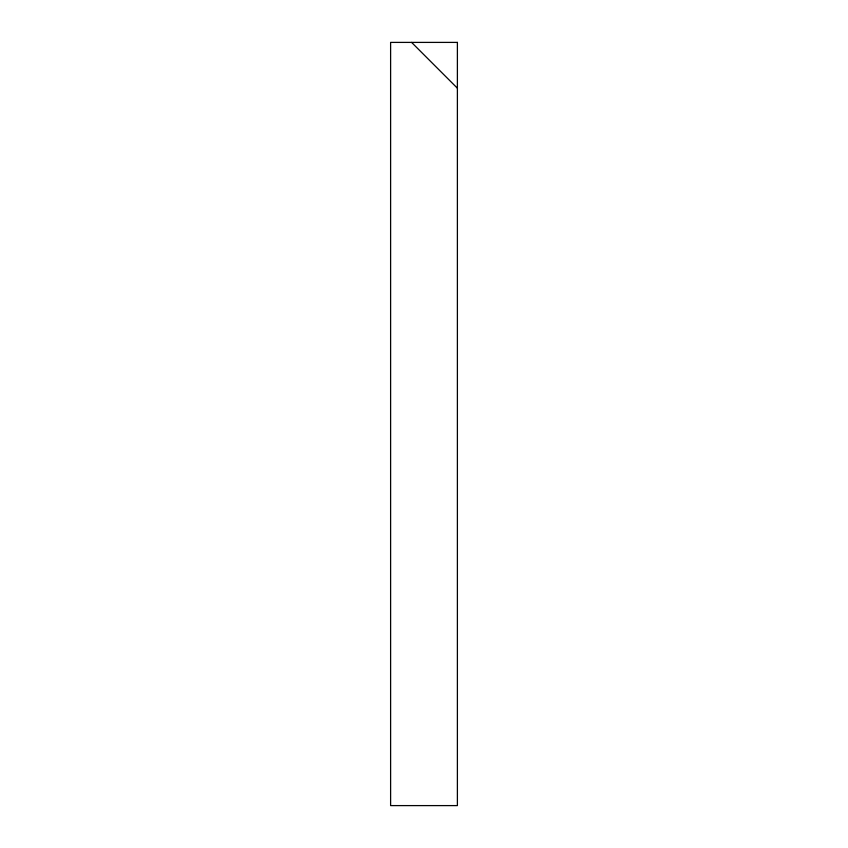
<?xml version="1.0" encoding="UTF-8"?>
<svg xmlns="http://www.w3.org/2000/svg" width="848" height="848" viewBox="0 0 848 848"><rect width="100%" height="100%" fill="white"/><g stroke="black" fill="none" stroke-linecap="round" stroke-linejoin="round"><path stroke-width="1.27" d="M411.598 42.4L457.39 88.192M457.39 42.4L390.61 42.4L390.61 805.6L457.39 805.6L457.39 42.4"/></g></svg>
